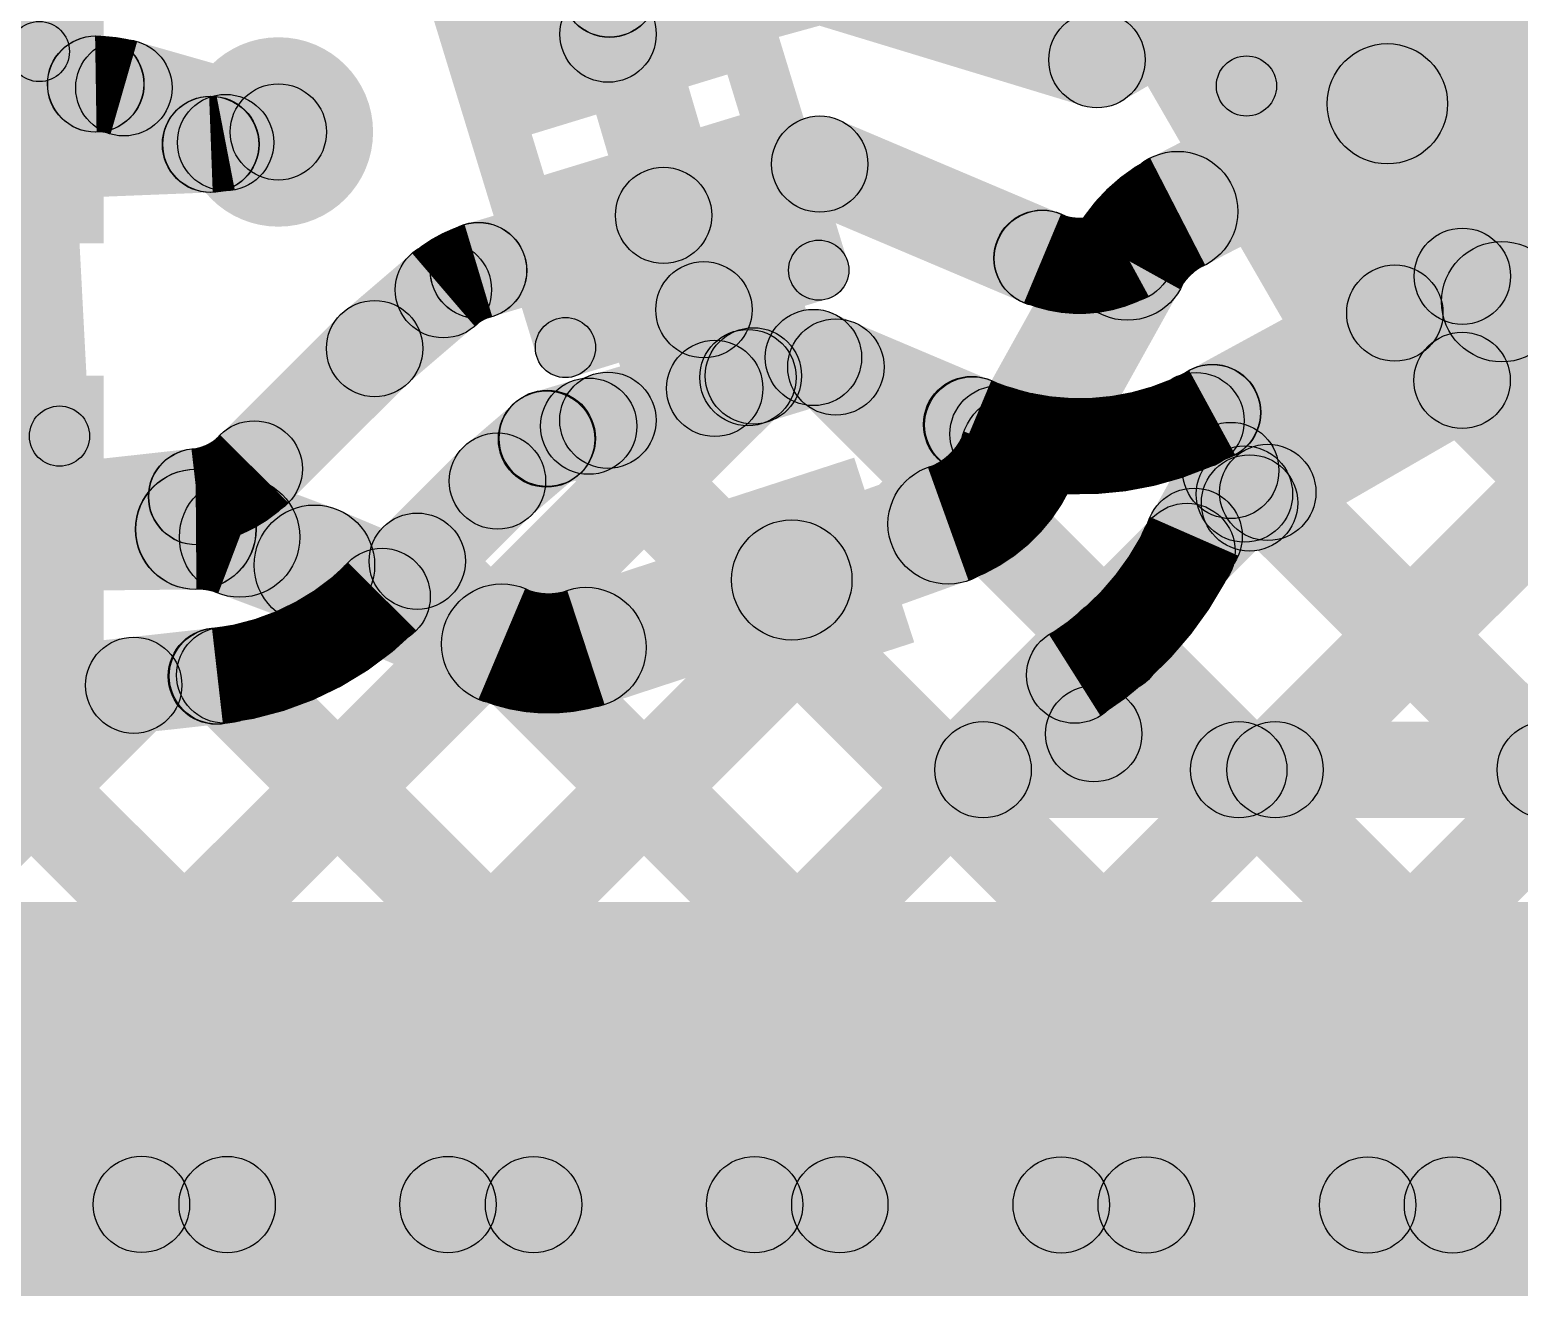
# Model space of a CAD drawing. Header units: millimetres. Extents: x 2.72 to 4.82, y 2.46 to 3.29.
# Drawn here: x 3.7674 to 3.8911, y 2.555 to 2.6595 of the extents above; entities that cross this region are included whole.
import ezdxf

# ---------------------------------------------------------------- set-up
doc = ezdxf.new("R2010")
doc.units = ezdxf.units.MM
doc.header["$MEASUREMENT"] = 0
for name, color, linetype in [('BottomLayer', 5, 'Continuous'), ('BottomPaste', 16, 'Continuous'), ('BottomSolder', 6, 'Continuous'), ('TopLayer', 1, 'Continuous'), ('TopOverlay', 2, 'Continuous'), ('TopPaste', 8, 'Continuous'), ('TopSolder', 216, 'Continuous'), ('ViaHoleLayer', 16, 'Continuous')]:
    doc.layers.add(name, color=color, linetype=linetype)

# ---------------------------------------------------------------- blocks, each defined once
blk = doc.blocks.new('CAP_0201_B_17')
at = {"layer": 'BottomLayer'}
for points in [[(-0.01772, 0.00591), (-0.00591, 0.00591), (-0.00591, -0.00591), (-0.01772, -0.00591)], [(0.00591, 0.00591), (0.01772, 0.00591), (0.01772, -0.00591), (0.00591, -0.00591)]]:
    blk.add_hatch(color=5, dxfattribs=at).paths.add_polyline_path(points)
at = {"layer": 'BottomPaste'}
for points in [[(-0.01772, 0.00591), (-0.00591, 0.00591), (-0.00591, -0.00591), (-0.01772, -0.00591)], [(0.00591, 0.00591), (0.01772, 0.00591), (0.01772, -0.00591), (0.00591, -0.00591)]]:
    blk.add_hatch(color=16, dxfattribs=at).paths.add_polyline_path(points)
at = {"layer": 'BottomSolder'}
for points in [[(-0.01988, 0.00807), (-0.00374, 0.00807), (-0.00374, -0.00807), (-0.01988, -0.00807)], [(0.00374, 0.00807), (0.01988, 0.00807), (0.01988, -0.00807), (0.00374, -0.00807)]]:
    blk.add_hatch(color=6, dxfattribs=at).paths.add_polyline_path(points)
blk = doc.blocks.new('R__0402_B_53')
at = {"layer": 'BottomLayer'}
for points in [[(-0.0095, 0.0125), (-0.0095, -0.0125), (-0.0275, -0.0125), (-0.0275, 0.0125)], [(0.0275, 0.0125), (0.0275, -0.0125), (0.0095, -0.0125), (0.0095, 0.0125)]]:
    blk.add_hatch(color=5, dxfattribs=at).paths.add_polyline_path(points)
at = {"layer": 'BottomPaste'}
for points in [[(-0.0095, 0.0125), (-0.0095, -0.0125), (-0.0275, -0.0125), (-0.0275, 0.0125)], [(0.0275, 0.0125), (0.0275, -0.0125), (0.0095, -0.0125), (0.0095, 0.0125)]]:
    blk.add_hatch(color=16, dxfattribs=at).paths.add_polyline_path(points)
at = {"layer": 'BottomSolder'}
for points in [[(-0.0055, 0.0165), (-0.0055, -0.0165), (-0.0315, -0.0165), (-0.0315, 0.0165)], [(0.0315, 0.0165), (0.0315, -0.0165), (0.0055, -0.0165), (0.0055, 0.0165)]]:
    blk.add_hatch(color=6, dxfattribs=at).paths.add_polyline_path(points)
blk = doc.blocks.new('R__0402_B_54')
at = {"layer": 'BottomLayer'}
for points in [[(-0.0095, 0.0125), (-0.0095, -0.0125), (-0.0275, -0.0125), (-0.0275, 0.0125)], [(0.0275, 0.0125), (0.0275, -0.0125), (0.0095, -0.0125), (0.0095, 0.0125)]]:
    blk.add_hatch(color=5, dxfattribs=at).paths.add_polyline_path(points)
at = {"layer": 'BottomPaste'}
for points in [[(-0.0095, 0.0125), (-0.0095, -0.0125), (-0.0275, -0.0125), (-0.0275, 0.0125)], [(0.0275, 0.0125), (0.0275, -0.0125), (0.0095, -0.0125), (0.0095, 0.0125)]]:
    blk.add_hatch(color=16, dxfattribs=at).paths.add_polyline_path(points)
at = {"layer": 'BottomSolder'}
for points in [[(-0.0055, 0.0165), (-0.0055, -0.0165), (-0.0315, -0.0165), (-0.0315, 0.0165)], [(0.0315, 0.0165), (0.0315, -0.0165), (0.0055, -0.0165), (0.0055, 0.0165)]]:
    blk.add_hatch(color=6, dxfattribs=at).paths.add_polyline_path(points)
blk = doc.blocks.new('LED_0201_105')
at = {"layer": 'TopLayer'}
for points in [[(-0.01181, 0.00689), (-0.00394, 0.00689), (-0.00394, -0.00689), (-0.01181, -0.00689)], [(0.00394, 0.00689), (0.01181, 0.00689), (0.01181, -0.00689), (0.00394, -0.00689)]]:
    blk.add_hatch(color=1, dxfattribs=at).paths.add_polyline_path(points)
at = {"layer": 'TopOverlay'}
h = blk.add_hatch(color=2, dxfattribs=at)
edge = h.paths.add_edge_path()
edge.add_arc((-0.016, 0.011), 0.0025, 0, 360)
h = blk.add_hatch(color=2, dxfattribs=at)
edge = h.paths.add_edge_path()
edge.add_arc((-0.016, 0.011), 0.0025, 0, 360)
for points in [[(0.016, 0.0135), (0.016, 0.0085), (-0.016, 0.0085), (-0.016, 0.0135)], [(0.016, -0.013), (0.029, -0.013), (0.029, 0.013), (0.016, 0.013)], [(-0.0185, 0.011), (-0.0135, 0.011), (-0.0135, -0.011), (-0.0185, -0.011)], [(0.013, -0.011), (0.017, -0.011), (0.017, 0.011), (0.013, 0.011)], [(0.016, -0.0085), (0.016, -0.0135), (-0.016, -0.0135), (-0.016, -0.0085)]]:
    blk.add_hatch(color=2, dxfattribs=at).paths.add_polyline_path(points)
h = blk.add_hatch(color=2, dxfattribs=at)
edge = h.paths.add_edge_path()
edge.add_arc((0.016, 0.011), 0.0025, 0, 360)
h = blk.add_hatch(color=2, dxfattribs=at)
edge = h.paths.add_edge_path()
edge.add_arc((-0.016, -0.011), 0.0025, 0, 360)
h = blk.add_hatch(color=2, dxfattribs=at)
edge = h.paths.add_edge_path()
edge.add_arc((-0.016, -0.011), 0.0025, 0, 360)
h = blk.add_hatch(color=2, dxfattribs=at)
edge = h.paths.add_edge_path()
edge.add_arc((0.016, -0.011), 0.0025, 0, 360)
at = {"layer": 'TopPaste'}
for points in [[(-0.01181, 0.00689), (-0.00394, 0.00689), (-0.00394, -0.00689), (-0.01181, -0.00689)], [(0.00394, 0.00689), (0.01181, 0.00689), (0.01181, -0.00689), (0.00394, -0.00689)]]:
    blk.add_hatch(color=8, dxfattribs=at).paths.add_polyline_path(points)
at = {"layer": 'TopSolder'}
for points in [[(-0.01398, 0.00906), (-0.00177, 0.00906), (-0.00177, -0.00906), (-0.01398, -0.00906)], [(0.00177, 0.00906), (0.01398, 0.00906), (0.01398, -0.00906), (0.00177, -0.00906)]]:
    blk.add_hatch(color=216, dxfattribs=at).paths.add_polyline_path(points)
at = {"layer": 'TopOverlay'}
for centre in [(-0.016, 0.011), (-0.016, 0.011), (0.016, 0.011), (-0.016, -0.011), (-0.016, -0.011), (0.016, -0.011)]:
    blk.add_circle(centre, 0.0025, dxfattribs=at)
blk = doc.blocks.new('LED_0201_106')
at = {"layer": 'TopLayer'}
for points in [[(-0.01181, 0.00689), (-0.00394, 0.00689), (-0.00394, -0.00689), (-0.01181, -0.00689)], [(0.00394, 0.00689), (0.01181, 0.00689), (0.01181, -0.00689), (0.00394, -0.00689)]]:
    blk.add_hatch(color=1, dxfattribs=at).paths.add_polyline_path(points)
at = {"layer": 'TopOverlay'}
h = blk.add_hatch(color=2, dxfattribs=at)
edge = h.paths.add_edge_path()
edge.add_arc((-0.016, 0.011), 0.0025, 0, 360)
h = blk.add_hatch(color=2, dxfattribs=at)
edge = h.paths.add_edge_path()
edge.add_arc((-0.016, 0.011), 0.0025, 0, 360)
for points in [[(0.016, 0.0135), (0.016, 0.0085), (-0.016, 0.0085), (-0.016, 0.0135)], [(0.016, -0.013), (0.029, -0.013), (0.029, 0.013), (0.016, 0.013)], [(-0.0185, 0.011), (-0.0135, 0.011), (-0.0135, -0.011), (-0.0185, -0.011)], [(0.013, -0.011), (0.017, -0.011), (0.017, 0.011), (0.013, 0.011)], [(0.016, -0.0085), (0.016, -0.0135), (-0.016, -0.0135), (-0.016, -0.0085)]]:
    blk.add_hatch(color=2, dxfattribs=at).paths.add_polyline_path(points)
h = blk.add_hatch(color=2, dxfattribs=at)
edge = h.paths.add_edge_path()
edge.add_arc((0.016, 0.011), 0.0025, 0, 360)
h = blk.add_hatch(color=2, dxfattribs=at)
edge = h.paths.add_edge_path()
edge.add_arc((-0.016, -0.011), 0.0025, 0, 360)
h = blk.add_hatch(color=2, dxfattribs=at)
edge = h.paths.add_edge_path()
edge.add_arc((-0.016, -0.011), 0.0025, 0, 360)
h = blk.add_hatch(color=2, dxfattribs=at)
edge = h.paths.add_edge_path()
edge.add_arc((0.016, -0.011), 0.0025, 0, 360)
at = {"layer": 'TopPaste'}
for points in [[(-0.01181, 0.00689), (-0.00394, 0.00689), (-0.00394, -0.00689), (-0.01181, -0.00689)], [(0.00394, 0.00689), (0.01181, 0.00689), (0.01181, -0.00689), (0.00394, -0.00689)]]:
    blk.add_hatch(color=8, dxfattribs=at).paths.add_polyline_path(points)
at = {"layer": 'TopSolder'}
for points in [[(-0.01398, 0.00906), (-0.00177, 0.00906), (-0.00177, -0.00906), (-0.01398, -0.00906)], [(0.00177, 0.00906), (0.01398, 0.00906), (0.01398, -0.00906), (0.00177, -0.00906)]]:
    blk.add_hatch(color=216, dxfattribs=at).paths.add_polyline_path(points)
at = {"layer": 'TopOverlay'}
for centre in [(-0.016, 0.011), (-0.016, 0.011), (0.016, 0.011), (-0.016, -0.011), (-0.016, -0.011), (0.016, -0.011)]:
    blk.add_circle(centre, 0.0025, dxfattribs=at)
blk = doc.blocks.new('LED_0201_107')
at = {"layer": 'TopLayer'}
for points in [[(-0.01181, 0.00689), (-0.00394, 0.00689), (-0.00394, -0.00689), (-0.01181, -0.00689)], [(0.00394, 0.00689), (0.01181, 0.00689), (0.01181, -0.00689), (0.00394, -0.00689)]]:
    blk.add_hatch(color=1, dxfattribs=at).paths.add_polyline_path(points)
at = {"layer": 'TopOverlay'}
h = blk.add_hatch(color=2, dxfattribs=at)
edge = h.paths.add_edge_path()
edge.add_arc((-0.016, 0.011), 0.0025, 0, 360)
h = blk.add_hatch(color=2, dxfattribs=at)
edge = h.paths.add_edge_path()
edge.add_arc((-0.016, 0.011), 0.0025, 0, 360)
for points in [[(0.016, 0.0135), (0.016, 0.0085), (-0.016, 0.0085), (-0.016, 0.0135)], [(0.016, -0.01301), (0.029, -0.01301), (0.029, 0.01299), (0.016, 0.01299)], [(-0.0185, 0.011), (-0.0135, 0.011), (-0.0135, -0.011), (-0.0185, -0.011)], [(0.01301, -0.011), (0.01701, -0.011), (0.01701, 0.011), (0.01301, 0.011)], [(0.016, -0.0085), (0.016, -0.0135), (-0.016, -0.0135), (-0.016, -0.0085)]]:
    blk.add_hatch(color=2, dxfattribs=at).paths.add_polyline_path(points)
h = blk.add_hatch(color=2, dxfattribs=at)
edge = h.paths.add_edge_path()
edge.add_arc((0.016, 0.011), 0.0025, 0, 360)
h = blk.add_hatch(color=2, dxfattribs=at)
edge = h.paths.add_edge_path()
edge.add_arc((-0.016, -0.011), 0.0025, 0, 360)
h = blk.add_hatch(color=2, dxfattribs=at)
edge = h.paths.add_edge_path()
edge.add_arc((-0.016, -0.011), 0.0025, 0, 360)
h = blk.add_hatch(color=2, dxfattribs=at)
edge = h.paths.add_edge_path()
edge.add_arc((0.016, -0.011), 0.0025, 0, 360)
at = {"layer": 'TopPaste'}
for points in [[(-0.01181, 0.00689), (-0.00394, 0.00689), (-0.00394, -0.00689), (-0.01181, -0.00689)], [(0.00394, 0.00689), (0.01181, 0.00689), (0.01181, -0.00689), (0.00394, -0.00689)]]:
    blk.add_hatch(color=8, dxfattribs=at).paths.add_polyline_path(points)
at = {"layer": 'TopSolder'}
for points in [[(-0.01398, 0.00906), (-0.00177, 0.00906), (-0.00177, -0.00906), (-0.01398, -0.00906)], [(0.00177, 0.00906), (0.01398, 0.00906), (0.01398, -0.00906), (0.00177, -0.00906)]]:
    blk.add_hatch(color=216, dxfattribs=at).paths.add_polyline_path(points)
at = {"layer": 'TopOverlay'}
for centre in [(-0.016, 0.011), (-0.016, 0.011), (0.016, 0.011), (-0.016, -0.011), (-0.016, -0.011), (0.016, -0.011)]:
    blk.add_circle(centre, 0.0025, dxfattribs=at)

msp = doc.modelspace()

# ---------------------------------------------------------------- hatches: boundary and pattern name
at = {"layer": 'BottomLayer'}
h = msp.add_hatch(color=5, dxfattribs=at)
edge = h.paths.add_edge_path()
edge.add_arc((3.81551, 2.66288), 0.004, 0, 360)
h = msp.add_hatch(color=5, dxfattribs=at)
edge = h.paths.add_edge_path()
edge.add_arc((3.81551, 2.66288), 0.004, 0, 360)
h = msp.add_hatch(color=5, dxfattribs=at)
edge = h.paths.add_edge_path()
edge.add_arc((3.81551, 2.66286), 0.004, 0, 360)
h = msp.add_hatch(color=5, dxfattribs=at)
edge = h.paths.add_edge_path()
edge.add_arc((3.81551, 2.66286), 0.004, 0, 360)
for points in [[(3.88268, 2.64905), (3.87756, 2.65763), (3.8937, 2.66726), (3.89883, 2.65867)], [(3.81167, 2.66173), (3.81935, 2.66399), (3.82719, 2.63736), (3.81951, 2.6351)], [(3.75706, 2.65075), (3.75694, 2.65875), (3.77276, 2.65898), (3.77288, 2.65098)], [(3.77284, 2.65098), (3.7728, 2.65898), (3.77281, 2.65898), (3.77286, 2.65098)], [(3.77407, 2.65082), (3.77627, 2.65851), (3.7891, 2.65485), (3.7869, 2.64715)], [(3.86498, 2.63994), (3.86041, 2.64883), (3.87784, 2.65779), (3.88241, 2.64889)], [(3.87579, 2.65084), (3.88445, 2.65584), (3.89395, 2.63939), (3.88529, 2.63439)], [(3.87362, 2.59517), (3.86796, 2.60083), (3.92143, 2.6543), (3.92709, 2.64864)], [(3.87067, 2.61671), (3.86667, 2.62364), (3.91257, 2.65014), (3.91657, 2.64321)], [(3.85401, 2.62193), (3.84527, 2.62679), (3.85416, 2.64278), (3.8629, 2.63792)], [(3.8835, 2.62754), (3.88916, 2.63319), (3.92152, 2.60083), (3.91587, 2.59517)], [(3.86757, 2.61546), (3.86058, 2.61934), (3.86362, 2.62482), (3.87061, 2.62093)], [(3.86365, 2.62087), (3.87058, 2.62487), (3.87214, 2.62217), (3.86521, 2.61817)], [(3.75705, 2.61275), (3.75695, 2.62275), (3.78109, 2.62298), (3.78118, 2.61298)], [(3.78116, 2.61298), (3.78112, 2.62298), (3.78114, 2.62298), (3.78118, 2.61298)], [(3.83234, 2.60906), (3.82896, 2.61847), (3.84195, 2.62314), (3.84533, 2.61373)], [(3.86631, 2.61332), (3.86065, 2.61898), (3.86542, 2.62374), (3.87108, 2.61808)], [(3.86736, 2.61822), (3.87302, 2.62388), (3.89607, 2.60083), (3.89041, 2.59517)], [(3.78303, 2.61265), (3.78654, 2.62201), (3.79276, 2.61968), (3.78924, 2.61032)], [(3.78906, 2.61039), (3.79294, 2.61961), (3.8085, 2.61306), (3.80462, 2.60384)], [(3.81511, 2.60341), (3.81199, 2.61291), (3.82909, 2.61852), (3.83221, 2.60902)], [(3.85462, 2.60551), (3.86028, 2.61116), (3.87061, 2.60083), (3.86495, 2.59517)], [(3.85034, 2.60463), (3.85795, 2.6071), (3.85954, 2.60222), (3.85193, 2.59975)], [(3.84778, 2.5942), (3.8453, 2.6018), (3.8545, 2.60479), (3.85697, 2.59718)], [(3.84654, 2.594), (3.84654, 2.602), (4.449, 2.602), (4.449, 2.594)], [(3.049, 2.465), (4.817, 2.465), (4.817, 2.587), (3.049, 2.587)]]:
    msp.add_hatch(color=5, dxfattribs=at).paths.add_polyline_path(points)
h = msp.add_hatch(color=5, dxfattribs=at)
edge = h.paths.add_edge_path()
edge.add_arc((3.77282, 2.65498), 0.004, 0, 360)
h = msp.add_hatch(color=5, dxfattribs=at)
edge = h.paths.add_edge_path()
edge.add_arc((3.77282, 2.65498), 0.004, 0, 360)
h = msp.add_hatch(color=5, dxfattribs=at)
edge = h.paths.add_edge_path()
edge.add_arc((3.77284, 2.65498), 0.004, 0, 360)
h = msp.add_hatch(color=5, dxfattribs=at)
edge = h.paths.add_edge_path()
edge.add_arc((3.77284, 2.65498), 0.004, 0, 360)
h = msp.add_hatch(color=5, dxfattribs=at)
edge = h.paths.add_edge_path()
edge.add_arc((3.788, 2.651), 0.00787, 0, 360)
h = msp.add_hatch(color=5, dxfattribs=at)
edge = h.paths.add_edge_path()
edge.add_arc((3.77517, 2.65467), 0.004, 0, 360)
h = msp.add_hatch(color=5, dxfattribs=at)
edge = h.paths.add_edge_path()
edge.add_arc((3.77517, 2.65467), 0.004, 0, 360)
h = msp.add_hatch(color=5, dxfattribs=at)
edge = h.paths.add_edge_path()
edge.add_arc((3.88012, 2.65334), 0.005, 0, 360)
h = msp.add_hatch(color=5, dxfattribs=at)
edge = h.paths.add_edge_path()
edge.add_arc((3.88012, 2.65334), 0.005, 0, 360)
h = msp.add_hatch(color=5, dxfattribs=at)
edge = h.paths.add_edge_path()
edge.add_arc((3.88012, 2.65334), 0.005, 0, 360)
h = msp.add_hatch(color=5, dxfattribs=at)
edge = h.paths.add_edge_path()
edge.add_arc((3.788, 2.651), 0.004, 0, 360)
h = msp.add_hatch(color=5, dxfattribs=at)
edge = h.paths.add_edge_path()
edge.add_arc((3.8627, 2.64439), 0.005, 0, 360)
h = msp.add_hatch(color=5, dxfattribs=at)
edge = h.paths.add_edge_path()
edge.add_arc((3.8627, 2.64439), 0.005, 0, 360)
h = msp.add_hatch(color=5, dxfattribs=at)
edge = h.paths.add_edge_path()
edge.add_arc((3.85853, 2.64035), 0.005, 0, 360)
h = msp.add_hatch(color=5, dxfattribs=at)
edge = h.paths.add_edge_path()
edge.add_arc((3.85853, 2.64035), 0.005, 0, 360)
h = msp.add_hatch(color=5, dxfattribs=at)
edge = h.paths.add_edge_path()
edge.add_arc((3.88962, 2.63689), 0.005, 0, 360)
h = msp.add_hatch(color=5, dxfattribs=at)
edge = h.paths.add_edge_path()
edge.add_arc((3.82335, 2.63623), 0.004, 0, 360)
h = msp.add_hatch(color=5, dxfattribs=at)
edge = h.paths.add_edge_path()
edge.add_arc((3.88633, 2.63036), 0.004, 0, 360)
h = msp.add_hatch(color=5, dxfattribs=at)
edge = h.paths.add_edge_path()
edge.add_arc((3.84964, 2.62436), 0.005, 0, 360)
h = msp.add_hatch(color=5, dxfattribs=at)
edge = h.paths.add_edge_path()
edge.add_arc((3.84964, 2.62436), 0.005, 0, 360)
h = msp.add_hatch(color=5, dxfattribs=at)
edge = h.paths.add_edge_path()
edge.add_arc((3.84964, 2.62436), 0.005, 0, 360)
h = msp.add_hatch(color=5, dxfattribs=at)
edge = h.paths.add_edge_path()
edge.add_arc((3.84964, 2.62436), 0.005, 0, 360)
h = msp.add_hatch(color=5, dxfattribs=at)
edge = h.paths.add_edge_path()
edge.add_arc((3.86711, 2.62287), 0.004, 0, 360)
h = msp.add_hatch(color=5, dxfattribs=at)
edge = h.paths.add_edge_path()
edge.add_arc((3.86711, 2.62287), 0.004, 0, 360)
h = msp.add_hatch(color=5, dxfattribs=at)
edge = h.paths.add_edge_path()
edge.add_arc((3.86825, 2.62091), 0.004, 0, 360)
h = msp.add_hatch(color=5, dxfattribs=at)
edge = h.paths.add_edge_path()
edge.add_arc((3.86867, 2.62017), 0.004, 0, 360)
h = msp.add_hatch(color=5, dxfattribs=at)
edge = h.paths.add_edge_path()
edge.add_arc((3.86867, 2.62017), 0.004, 0, 360)
h = msp.add_hatch(color=5, dxfattribs=at)
edge = h.paths.add_edge_path()
edge.add_arc((3.87019, 2.62105), 0.004, 0, 360)
h = msp.add_hatch(color=5, dxfattribs=at)
edge = h.paths.add_edge_path()
edge.add_arc((3.78114, 2.61798), 0.005, 0, 360)
h = msp.add_hatch(color=5, dxfattribs=at)
edge = h.paths.add_edge_path()
edge.add_arc((3.78114, 2.61798), 0.005, 0, 360)
h = msp.add_hatch(color=5, dxfattribs=at)
edge = h.paths.add_edge_path()
edge.add_arc((3.78116, 2.61798), 0.005, 0, 360)
h = msp.add_hatch(color=5, dxfattribs=at)
edge = h.paths.add_edge_path()
edge.add_arc((3.78116, 2.61798), 0.005, 0, 360)
h = msp.add_hatch(color=5, dxfattribs=at)
edge = h.paths.add_edge_path()
edge.add_arc((3.84364, 2.61843), 0.005, 0, 360)
h = msp.add_hatch(color=5, dxfattribs=at)
edge = h.paths.add_edge_path()
edge.add_arc((3.84364, 2.61843), 0.005, 0, 360)
h = msp.add_hatch(color=5, dxfattribs=at)
edge = h.paths.add_edge_path()
edge.add_arc((3.78478, 2.61733), 0.005, 0, 360)
h = msp.add_hatch(color=5, dxfattribs=at)
edge = h.paths.add_edge_path()
edge.add_arc((3.78478, 2.61733), 0.005, 0, 360)
h = msp.add_hatch(color=5, dxfattribs=at)
edge = h.paths.add_edge_path()
edge.add_arc((3.86407, 2.6174), 0.004, 0, 360)
h = msp.add_hatch(color=5, dxfattribs=at)
edge = h.paths.add_edge_path()
edge.add_arc((3.86407, 2.6174), 0.004, 0, 360)
h = msp.add_hatch(color=5, dxfattribs=at)
edge = h.paths.add_edge_path()
edge.add_arc((3.791, 2.615), 0.005, 0, 360)
h = msp.add_hatch(color=5, dxfattribs=at)
edge = h.paths.add_edge_path()
edge.add_arc((3.791, 2.615), 0.005, 0, 360)
h = msp.add_hatch(color=5, dxfattribs=at)
edge = h.paths.add_edge_path()
edge.add_arc((3.86348, 2.61615), 0.004, 0, 360)
h = msp.add_hatch(color=5, dxfattribs=at)
edge = h.paths.add_edge_path()
edge.add_arc((3.83065, 2.61377), 0.005, 0, 360)
h = msp.add_hatch(color=5, dxfattribs=at)
edge = h.paths.add_edge_path()
edge.add_arc((3.83065, 2.61377), 0.005, 0, 360)
h = msp.add_hatch(color=5, dxfattribs=at)
edge = h.paths.add_edge_path()
edge.add_arc((3.80656, 2.60845), 0.005, 0, 360)
h = msp.add_hatch(color=5, dxfattribs=at)
edge = h.paths.add_edge_path()
edge.add_arc((3.80656, 2.60845), 0.005, 0, 360)
h = msp.add_hatch(color=5, dxfattribs=at)
edge = h.paths.add_edge_path()
edge.add_arc((3.81355, 2.60816), 0.005, 0, 360)
h = msp.add_hatch(color=5, dxfattribs=at)
edge = h.paths.add_edge_path()
edge.add_arc((3.81355, 2.60816), 0.005, 0, 360)
h = msp.add_hatch(color=5, dxfattribs=at)
edge = h.paths.add_edge_path()
edge.add_arc((3.81355, 2.60816), 0.005, 0, 360)
h = msp.add_hatch(color=5, dxfattribs=at)
edge = h.paths.add_edge_path()
edge.add_arc((3.81355, 2.60816), 0.005, 0, 360)
h = msp.add_hatch(color=5, dxfattribs=at)
edge = h.paths.add_edge_path()
edge.add_arc((3.85745, 2.60834), 0.004, 0, 360)
h = msp.add_hatch(color=5, dxfattribs=at)
edge = h.paths.add_edge_path()
edge.add_arc((3.85415, 2.60586), 0.004, 0, 360)
h = msp.add_hatch(color=5, dxfattribs=at)
edge = h.paths.add_edge_path()
edge.add_arc((3.85415, 2.60586), 0.004, 0, 360)
h = msp.add_hatch(color=5, dxfattribs=at)
edge = h.paths.add_edge_path()
edge.add_arc((3.85573, 2.60099), 0.004, 0, 360)
h = msp.add_hatch(color=5, dxfattribs=at)
edge = h.paths.add_edge_path()
edge.add_arc((3.85573, 2.60099), 0.004, 0, 360)
h = msp.add_hatch(color=5, dxfattribs=at)
edge = h.paths.add_edge_path()
edge.add_arc((3.84654, 2.598), 0.004, 0, 360)
h = msp.add_hatch(color=5, dxfattribs=at)
edge = h.paths.add_edge_path()
edge.add_arc((3.84654, 2.598), 0.004, 0, 360)
h = msp.add_hatch(color=5, dxfattribs=at)
edge = h.paths.add_edge_path()
edge.add_arc((3.86778, 2.598), 0.004, 0, 360)
h = msp.add_hatch(color=5, dxfattribs=at)
edge = h.paths.add_edge_path()
edge.add_arc((3.87079, 2.598), 0.004, 0, 360)
h = msp.add_hatch(color=5, dxfattribs=at)
edge = h.paths.add_edge_path()
edge.add_arc((3.89324, 2.598), 0.004, 0, 360)
at = {"layer": 'TopLayer'}
for points in [[(3.83747, 2.55902), (3.83181, 2.56468), (4.23526, 2.96812), (4.24091, 2.96247)], [(3.86292, 2.55901), (3.85726, 2.56467), (4.24404, 2.95145), (4.2497, 2.9458)], [(3.88836, 2.559), (3.8827, 2.56466), (4.25345, 2.9354), (4.25911, 2.92975)], [(3.85801, 2.65354), (3.85399, 2.66046), (3.87187, 2.67082), (3.87588, 2.6639)], [(3.81646, 2.65528), (3.81432, 2.66299), (3.83193, 2.66786), (3.83407, 2.66014)], [(3.83184, 2.66017), (3.83416, 2.66783), (3.85716, 2.66083), (3.85484, 2.65317)], [(3.86031, 2.63734), (3.85648, 2.64436), (3.8938, 2.66472), (3.89763, 2.6577)], [(3.75775, 2.64499), (3.75743, 2.65299), (3.78221, 2.65397), (3.78253, 2.64598)], [(3.78252, 2.64598), (3.78222, 2.65397), (3.78225, 2.65397), (3.78255, 2.64598)], [(3.7844, 2.6462), (3.78283, 2.65405), (3.78722, 2.65492), (3.78878, 2.64708)], [(3.82124, 2.64027), (3.81875, 2.64787), (3.83172, 2.65213), (3.83422, 2.64453)], [(3.83141, 2.64465), (3.83453, 2.65201), (3.853, 2.64419), (3.84988, 2.63682)], [(3.86751, 2.62418), (3.86368, 2.63121), (3.90096, 2.65154), (3.9048, 2.64452)], [(3.80577, 2.63565), (3.80348, 2.64332), (3.81885, 2.6479), (3.82114, 2.64024)], [(3.84987, 2.63683), (3.85301, 2.64419), (3.85304, 2.64417), (3.8499, 2.63681)], [(3.80579, 2.63566), (3.80345, 2.64331), (3.80346, 2.64331), (3.8058, 2.63566)], [(3.81203, 2.55904), (3.80637, 2.56469), (3.88352, 2.64184), (3.88917, 2.63618)], [(3.7986, 2.62996), (3.7934, 2.63604), (3.79911, 2.64093), (3.80431, 2.63486)], [(3.87791, 2.63313), (3.88357, 2.63878), (3.95772, 2.56463), (3.95207, 2.55897)], [(3.78883, 2.62017), (3.78317, 2.62583), (3.79317, 2.63583), (3.79883, 2.63017)], [(3.82863, 2.62691), (3.82629, 2.63456), (3.83128, 2.63609), (3.83362, 2.62843)], [(3.83089, 2.62858), (3.83401, 2.63594), (3.84715, 2.63038), (3.84403, 2.62301)], [(3.83148, 2.62864), (3.83714, 2.6343), (3.90679, 2.56465), (3.90113, 2.55899)], [(3.76114, 2.55906), (3.75548, 2.56471), (3.82418, 2.63341), (3.82984, 2.62776)], [(3.81651, 2.6232), (3.81422, 2.63087), (3.82311, 2.63352), (3.82539, 2.62585)], [(3.81145, 2.62165), (3.80911, 2.62931), (3.8142, 2.63086), (3.81653, 2.62321)], [(3.81149, 2.6217), (3.8092, 2.62937), (3.81422, 2.63087), (3.81651, 2.6232)], [(3.81095, 2.62372), (3.8166, 2.62938), (3.88132, 2.56466), (3.87566, 2.55901)], [(3.8614, 2.62418), (3.86706, 2.62983), (3.93226, 2.56464), (3.9266, 2.55898)], [(3.78658, 2.55905), (3.78093, 2.5647), (3.84495, 2.62873), (3.8506, 2.62307)], [(3.8088, 2.61895), (3.8036, 2.62502), (3.80767, 2.62852), (3.81288, 2.62244)], [(3.76051, 2.61438), (3.75963, 2.62233), (3.78077, 2.62467), (3.78165, 2.61672)], [(3.78164, 2.61672), (3.78077, 2.62467), (3.7808, 2.62467), (3.78167, 2.61672)], [(3.79945, 2.60958), (3.79379, 2.61523), (3.80337, 2.62481), (3.80903, 2.61916)], [(3.79671, 2.6125), (3.80237, 2.61816), (3.85585, 2.56467), (3.8502, 2.55902)], [(3.76216, 2.59947), (3.76128, 2.60742), (3.78242, 2.60976), (3.7833, 2.60181)], [(3.78072, 2.60304), (3.78637, 2.6087), (3.83039, 2.56468), (3.82473, 2.55903)], [(3.73569, 2.55907), (3.73004, 2.56473), (3.77316, 2.60785), (3.77882, 2.60219)], [(3.75779, 2.60052), (3.76344, 2.60617), (3.80492, 2.5647), (3.79926, 2.55904)], [(3.73356, 2.59929), (3.73922, 2.60494), (3.77945, 2.56471), (3.7738, 2.55905)], [(3.02643, 2.5582), (3.02643, 2.5662), (4.66569, 2.56549), (4.66569, 2.55749)]]:
    msp.add_hatch(color=1, dxfattribs=at).paths.add_polyline_path(points)
h = msp.add_hatch(color=1, dxfattribs=at)
edge = h.paths.add_edge_path()
edge.add_arc((3.81539, 2.65913), 0.004, 0, 360)
h = msp.add_hatch(color=1, dxfattribs=at)
edge = h.paths.add_edge_path()
edge.add_arc((3.856, 2.657), 0.004, 0, 360)
h = msp.add_hatch(color=1, dxfattribs=at)
edge = h.paths.add_edge_path()
edge.add_arc((3.856, 2.657), 0.004, 0, 360)
h = msp.add_hatch(color=1, dxfattribs=at)
edge = h.paths.add_edge_path()
edge.add_arc((3.788, 2.651), 0.00787, 0, 360)
h = msp.add_hatch(color=1, dxfattribs=at)
edge = h.paths.add_edge_path()
edge.add_arc((3.788, 2.651), 0.004, 0, 360)
h = msp.add_hatch(color=1, dxfattribs=at)
edge = h.paths.add_edge_path()
edge.add_arc((3.78237, 2.64997), 0.004, 0, 360)
h = msp.add_hatch(color=1, dxfattribs=at)
edge = h.paths.add_edge_path()
edge.add_arc((3.78237, 2.64997), 0.004, 0, 360)
h = msp.add_hatch(color=1, dxfattribs=at)
edge = h.paths.add_edge_path()
edge.add_arc((3.7824, 2.64998), 0.004, 0, 360)
h = msp.add_hatch(color=1, dxfattribs=at)
edge = h.paths.add_edge_path()
edge.add_arc((3.7824, 2.64998), 0.004, 0, 360)
h = msp.add_hatch(color=1, dxfattribs=at)
edge = h.paths.add_edge_path()
edge.add_arc((3.78362, 2.65012), 0.004, 0, 360)
h = msp.add_hatch(color=1, dxfattribs=at)
edge = h.paths.add_edge_path()
edge.add_arc((3.78362, 2.65012), 0.004, 0, 360)
h = msp.add_hatch(color=1, dxfattribs=at)
edge = h.paths.add_edge_path()
edge.add_arc((3.83297, 2.64833), 0.004, 0, 360)
h = msp.add_hatch(color=1, dxfattribs=at)
edge = h.paths.add_edge_path()
edge.add_arc((3.83297, 2.64833), 0.004, 0, 360)
h = msp.add_hatch(color=1, dxfattribs=at)
edge = h.paths.add_edge_path()
edge.add_arc((3.82, 2.64407), 0.004, 0, 360)
h = msp.add_hatch(color=1, dxfattribs=at)
edge = h.paths.add_edge_path()
edge.add_arc((3.82, 2.64407), 0.004, 0, 360)
h = msp.add_hatch(color=1, dxfattribs=at)
edge = h.paths.add_edge_path()
edge.add_arc((3.85144, 2.64051), 0.004, 0, 360)
h = msp.add_hatch(color=1, dxfattribs=at)
edge = h.paths.add_edge_path()
edge.add_arc((3.85144, 2.64051), 0.004, 0, 360)
h = msp.add_hatch(color=1, dxfattribs=at)
edge = h.paths.add_edge_path()
edge.add_arc((3.85147, 2.64049), 0.004, 0, 360)
h = msp.add_hatch(color=1, dxfattribs=at)
edge = h.paths.add_edge_path()
edge.add_arc((3.85147, 2.64049), 0.004, 0, 360)
h = msp.add_hatch(color=1, dxfattribs=at)
edge = h.paths.add_edge_path()
edge.add_arc((3.85839, 2.64085), 0.004, 0, 360)
h = msp.add_hatch(color=1, dxfattribs=at)
edge = h.paths.add_edge_path()
edge.add_arc((3.85839, 2.64085), 0.004, 0, 360)
h = msp.add_hatch(color=1, dxfattribs=at)
edge = h.paths.add_edge_path()
edge.add_arc((3.80462, 2.63948), 0.004, 0, 360)
h = msp.add_hatch(color=1, dxfattribs=at)
edge = h.paths.add_edge_path()
edge.add_arc((3.80462, 2.63948), 0.004, 0, 360)
h = msp.add_hatch(color=1, dxfattribs=at)
edge = h.paths.add_edge_path()
edge.add_arc((3.80463, 2.63949), 0.004, 0, 360)
h = msp.add_hatch(color=1, dxfattribs=at)
edge = h.paths.add_edge_path()
edge.add_arc((3.80463, 2.63949), 0.004, 0, 360)
h = msp.add_hatch(color=1, dxfattribs=at)
edge = h.paths.add_edge_path()
edge.add_arc((3.88635, 2.63901), 0.004, 0, 360)
h = msp.add_hatch(color=1, dxfattribs=at)
edge = h.paths.add_edge_path()
edge.add_arc((3.80171, 2.63789), 0.004, 0, 360)
h = msp.add_hatch(color=1, dxfattribs=at)
edge = h.paths.add_edge_path()
edge.add_arc((3.80171, 2.63789), 0.004, 0, 360)
h = msp.add_hatch(color=1, dxfattribs=at)
edge = h.paths.add_edge_path()
edge.add_arc((3.88074, 2.63595), 0.004, 0, 360)
h = msp.add_hatch(color=1, dxfattribs=at)
edge = h.paths.add_edge_path()
edge.add_arc((3.796, 2.633), 0.004, 0, 360)
h = msp.add_hatch(color=1, dxfattribs=at)
edge = h.paths.add_edge_path()
edge.add_arc((3.796, 2.633), 0.004, 0, 360)
h = msp.add_hatch(color=1, dxfattribs=at)
edge = h.paths.add_edge_path()
edge.add_arc((3.83245, 2.63226), 0.004, 0, 360)
h = msp.add_hatch(color=1, dxfattribs=at)
edge = h.paths.add_edge_path()
edge.add_arc((3.83245, 2.63226), 0.004, 0, 360)
h = msp.add_hatch(color=1, dxfattribs=at)
edge = h.paths.add_edge_path()
edge.add_arc((3.83431, 2.63147), 0.004, 0, 360)
h = msp.add_hatch(color=1, dxfattribs=at)
edge = h.paths.add_edge_path()
edge.add_arc((3.82701, 2.63059), 0.004, 0, 360)
h = msp.add_hatch(color=1, dxfattribs=at)
edge = h.paths.add_edge_path()
edge.add_arc((3.82746, 2.63073), 0.004, 0, 360)
h = msp.add_hatch(color=1, dxfattribs=at)
edge = h.paths.add_edge_path()
edge.add_arc((3.82425, 2.62969), 0.004, 0, 360)
h = msp.add_hatch(color=1, dxfattribs=at)
edge = h.paths.add_edge_path()
edge.add_arc((3.86557, 2.62768), 0.004, 0, 360)
h = msp.add_hatch(color=1, dxfattribs=at)
edge = h.paths.add_edge_path()
edge.add_arc((3.8656, 2.62769), 0.004, 0, 360)
h = msp.add_hatch(color=1, dxfattribs=at)
edge = h.paths.add_edge_path()
edge.add_arc((3.81378, 2.62655), 0.004, 0, 360)
h = msp.add_hatch(color=1, dxfattribs=at)
edge = h.paths.add_edge_path()
edge.add_arc((3.81537, 2.62704), 0.004, 0, 360)
h = msp.add_hatch(color=1, dxfattribs=at)
edge = h.paths.add_edge_path()
edge.add_arc((3.81537, 2.62704), 0.004, 0, 360)
h = msp.add_hatch(color=1, dxfattribs=at)
edge = h.paths.add_edge_path()
edge.add_arc((3.81537, 2.62704), 0.004, 0, 360)
h = msp.add_hatch(color=1, dxfattribs=at)
edge = h.paths.add_edge_path()
edge.add_arc((3.84559, 2.62669), 0.004, 0, 360)
h = msp.add_hatch(color=1, dxfattribs=at)
edge = h.paths.add_edge_path()
edge.add_arc((3.84568, 2.62666), 0.004, 0, 360)
h = msp.add_hatch(color=1, dxfattribs=at)
edge = h.paths.add_edge_path()
edge.add_arc((3.86423, 2.62701), 0.004, 0, 360)
h = msp.add_hatch(color=1, dxfattribs=at)
edge = h.paths.add_edge_path()
edge.add_arc((3.81028, 2.62548), 0.004, 0, 360)
h = msp.add_hatch(color=1, dxfattribs=at)
edge = h.paths.add_edge_path()
edge.add_arc((3.81028, 2.62548), 0.004, 0, 360)
h = msp.add_hatch(color=1, dxfattribs=at)
edge = h.paths.add_edge_path()
edge.add_arc((3.81034, 2.62554), 0.004, 0, 360)
h = msp.add_hatch(color=1, dxfattribs=at)
edge = h.paths.add_edge_path()
edge.add_arc((3.84778, 2.6259), 0.004, 0, 360)
h = msp.add_hatch(color=1, dxfattribs=at)
edge = h.paths.add_edge_path()
edge.add_arc((3.786, 2.623), 0.004, 0, 360)
h = msp.add_hatch(color=1, dxfattribs=at)
edge = h.paths.add_edge_path()
edge.add_arc((3.786, 2.623), 0.004, 0, 360)
h = msp.add_hatch(color=1, dxfattribs=at)
edge = h.paths.add_edge_path()
edge.add_arc((3.8062, 2.62199), 0.004, 0, 360)
h = msp.add_hatch(color=1, dxfattribs=at)
edge = h.paths.add_edge_path()
edge.add_arc((3.8062, 2.62199), 0.004, 0, 360)
h = msp.add_hatch(color=1, dxfattribs=at)
edge = h.paths.add_edge_path()
edge.add_arc((3.78121, 2.62069), 0.004, 0, 360)
h = msp.add_hatch(color=1, dxfattribs=at)
edge = h.paths.add_edge_path()
edge.add_arc((3.78121, 2.62069), 0.004, 0, 360)
h = msp.add_hatch(color=1, dxfattribs=at)
edge = h.paths.add_edge_path()
edge.add_arc((3.78124, 2.62069), 0.004, 0, 360)
h = msp.add_hatch(color=1, dxfattribs=at)
edge = h.paths.add_edge_path()
edge.add_arc((3.78124, 2.62069), 0.004, 0, 360)
h = msp.add_hatch(color=1, dxfattribs=at)
edge = h.paths.add_edge_path()
edge.add_arc((3.79954, 2.61533), 0.004, 0, 360)
h = msp.add_hatch(color=1, dxfattribs=at)
edge = h.paths.add_edge_path()
edge.add_arc((3.79662, 2.6124), 0.004, 0, 360)
h = msp.add_hatch(color=1, dxfattribs=at)
edge = h.paths.add_edge_path()
edge.add_arc((3.79662, 2.6124), 0.004, 0, 360)
h = msp.add_hatch(color=1, dxfattribs=at)
edge = h.paths.add_edge_path()
edge.add_arc((3.78286, 2.60578), 0.004, 0, 360)
h = msp.add_hatch(color=1, dxfattribs=at)
edge = h.paths.add_edge_path()
edge.add_arc((3.78294, 2.60579), 0.004, 0, 360)
h = msp.add_hatch(color=1, dxfattribs=at)
edge = h.paths.add_edge_path()
edge.add_arc((3.78355, 2.60587), 0.004, 0, 360)
h = msp.add_hatch(color=1, dxfattribs=at)
edge = h.paths.add_edge_path()
edge.add_arc((3.77599, 2.60502), 0.004, 0, 360)
h = msp.add_hatch(color=1, dxfattribs=at)
edge = h.paths.add_edge_path()
edge.add_arc((3.77663, 2.56188), 0.004, 0, 360)
h = msp.add_hatch(color=1, dxfattribs=at)
edge = h.paths.add_edge_path()
edge.add_arc((3.78375, 2.56187), 0.004, 0, 360)
h = msp.add_hatch(color=1, dxfattribs=at)
edge = h.paths.add_edge_path()
edge.add_arc((3.80209, 2.56187), 0.004, 0, 360)
h = msp.add_hatch(color=1, dxfattribs=at)
edge = h.paths.add_edge_path()
edge.add_arc((3.8092, 2.56186), 0.004, 0, 360)
h = msp.add_hatch(color=1, dxfattribs=at)
edge = h.paths.add_edge_path()
edge.add_arc((3.82756, 2.56186), 0.004, 0, 360)
h = msp.add_hatch(color=1, dxfattribs=at)
edge = h.paths.add_edge_path()
edge.add_arc((3.83464, 2.56185), 0.004, 0, 360)
h = msp.add_hatch(color=1, dxfattribs=at)
edge = h.paths.add_edge_path()
edge.add_arc((3.85303, 2.56184), 0.004, 0, 360)
h = msp.add_hatch(color=1, dxfattribs=at)
edge = h.paths.add_edge_path()
edge.add_arc((3.86009, 2.56184), 0.004, 0, 360)
h = msp.add_hatch(color=1, dxfattribs=at)
edge = h.paths.add_edge_path()
edge.add_arc((3.87849, 2.56183), 0.004, 0, 360)
h = msp.add_hatch(color=1, dxfattribs=at)
edge = h.paths.add_edge_path()
edge.add_arc((3.88553, 2.56183), 0.004, 0, 360)
at = {"layer": 'ViaHoleLayer'}
h = msp.add_hatch(color=16, dxfattribs=at)
edge = h.paths.add_edge_path()
edge.add_arc((3.788, 2.651), 0.00591, 0, 360)

# ---------------------------------------------------------------- linework, layer by layer
at = {"layer": 'BottomLayer'}
for points, const_width in [([(3.80864, 2.66856, -0.304237), (3.81551, 2.66288)], 0.008), ([(3.77284, 2.65498, -0.073999), (3.77517, 2.65467)], 0.008), ([(3.85853, 2.64035, -0.148225), (3.8627, 2.64439)], 0.01), ([(3.84964, 2.62436, -0.221041), (3.84364, 2.61843)], 0.01), ([(3.78116, 2.61798, -0.092791), (3.78478, 2.61733)], 0.01), ([(3.86407, 2.6174, -0.149598), (3.85415, 2.60586)], 0.008), ([(3.81355, 2.60816, -0.180729), (3.80656, 2.60845)], 0.01)]:
    msp.add_lwpolyline(points, format="xyb", dxfattribs=dict(at, const_width=const_width))
for centre, radius in [((3.81551, 2.66288), 0.004), ((3.81551, 2.66288), 0.004), ((3.81551, 2.66286), 0.004), ((3.81551, 2.66286), 0.004), ((3.77282, 2.65498), 0.004), ((3.77282, 2.65498), 0.004), ((3.77284, 2.65498), 0.004), ((3.77284, 2.65498), 0.004), ((3.77517, 2.65467), 0.004), ((3.77517, 2.65467), 0.004), ((3.88012, 2.65334), 0.005), ((3.88012, 2.65334), 0.005), ((3.88012, 2.65334), 0.005), ((3.788, 2.651), 0.004), ((3.8627, 2.64439), 0.005), ((3.8627, 2.64439), 0.005), ((3.85853, 2.64035), 0.005), ((3.85853, 2.64035), 0.005), ((3.88962, 2.63689), 0.005), ((3.82335, 2.63623), 0.004), ((3.88633, 2.63036), 0.004), ((3.84964, 2.62436), 0.005), ((3.84964, 2.62436), 0.005), ((3.84964, 2.62436), 0.005), ((3.84964, 2.62436), 0.005), ((3.86711, 2.62287), 0.004), ((3.86711, 2.62287), 0.004), ((3.86825, 2.62091), 0.004), ((3.86867, 2.62017), 0.004), ((3.86867, 2.62017), 0.004), ((3.87019, 2.62105), 0.004), ((3.78114, 2.61798), 0.005), ((3.78114, 2.61798), 0.005), ((3.78116, 2.61798), 0.005), ((3.78116, 2.61798), 0.005), ((3.84364, 2.61843), 0.005), ((3.84364, 2.61843), 0.005), ((3.78478, 2.61733), 0.005), ((3.78478, 2.61733), 0.005), ((3.86407, 2.6174), 0.004), ((3.86407, 2.6174), 0.004), ((3.791, 2.615), 0.005), ((3.791, 2.615), 0.005), ((3.86348, 2.61615), 0.004), ((3.83065, 2.61377), 0.005), ((3.83065, 2.61377), 0.005), ((3.80656, 2.60845), 0.005), ((3.80656, 2.60845), 0.005), ((3.81355, 2.60816), 0.005), ((3.81355, 2.60816), 0.005), ((3.81355, 2.60816), 0.005), ((3.81355, 2.60816), 0.005), ((3.85745, 2.60834), 0.004), ((3.85415, 2.60586), 0.004), ((3.85415, 2.60586), 0.004), ((3.85573, 2.60099), 0.004), ((3.85573, 2.60099), 0.004), ((3.84654, 2.598), 0.004), ((3.84654, 2.598), 0.004), ((3.86778, 2.598), 0.004), ((3.87079, 2.598), 0.004), ((3.89324, 2.598), 0.004)]:
    msp.add_circle(centre, radius, dxfattribs=at)
at = {"layer": 'TopLayer', "const_width": 0.008}
for points in [[(3.78362, 2.65012, -0.038418), (3.7824, 2.64998)], [(3.85839, 2.64085, -0.227788), (3.85147, 2.64049)], [(3.80171, 2.63789, -0.104686), (3.80462, 2.63948)], [(3.86557, 2.62768, -0.227788), (3.84568, 2.62666)], [(3.786, 2.623, -0.170117), (3.78124, 2.62069)], [(3.79662, 2.6124, -0.169885), (3.78294, 2.60579)]]:
    msp.add_lwpolyline(points, format="xyb", dxfattribs=at)
at = {"layer": 'TopLayer'}
for centre in [(3.81539, 2.65913), (3.856, 2.657), (3.856, 2.657), (3.788, 2.651), (3.78237, 2.64997), (3.78237, 2.64997), (3.7824, 2.64998), (3.7824, 2.64998), (3.78362, 2.65012), (3.78362, 2.65012), (3.83297, 2.64833), (3.83297, 2.64833), (3.82, 2.64407), (3.82, 2.64407), (3.85144, 2.64051), (3.85144, 2.64051), (3.85147, 2.64049), (3.85147, 2.64049), (3.85839, 2.64085), (3.85839, 2.64085), (3.80462, 2.63948), (3.80462, 2.63948), (3.80463, 2.63949), (3.80463, 2.63949), (3.88635, 2.63901), (3.80171, 2.63789), (3.80171, 2.63789), (3.88074, 2.63595), (3.796, 2.633), (3.796, 2.633), (3.83245, 2.63226), (3.83245, 2.63226), (3.83431, 2.63147), (3.82701, 2.63059), (3.82746, 2.63073), (3.82425, 2.62969), (3.86557, 2.62768), (3.8656, 2.62769), (3.81378, 2.62655), (3.81537, 2.62704), (3.81537, 2.62704), (3.81537, 2.62704), (3.84559, 2.62669), (3.84568, 2.62666), (3.86423, 2.62701), (3.81028, 2.62548), (3.81028, 2.62548), (3.81034, 2.62554), (3.84778, 2.6259), (3.786, 2.623), (3.786, 2.623), (3.8062, 2.62199), (3.8062, 2.62199), (3.78121, 2.62069), (3.78121, 2.62069), (3.78124, 2.62069), (3.78124, 2.62069), (3.79954, 2.61533), (3.79662, 2.6124), (3.79662, 2.6124), (3.78286, 2.60578), (3.78294, 2.60579), (3.78355, 2.60587), (3.77599, 2.60502), (3.77663, 2.56188), (3.78375, 2.56187), (3.80209, 2.56187), (3.8092, 2.56186), (3.82756, 2.56186), (3.83464, 2.56185), (3.85303, 2.56184), (3.86009, 2.56184), (3.87849, 2.56183), (3.88553, 2.56183)]:
    msp.add_circle(centre, 0.004, dxfattribs=at)

# ---------------------------------------------------------------- block references
for name, p, rotation in [('LED_0201_105', (3.86994, 2.67418), 120), ('R__0402_B_53', (3.87087, 2.66936), 120), ('LED_0201_106', (3.81769, 2.6516), 107), ('LED_0201_107', (3.758, 2.64113), 93.00000000000001), ('R__0402_B_54', (3.757, 2.63625), 90), ('CAP_0201_B_17', (3.827, 2.625), 288)]:
    msp.add_blockref(name, p, dxfattribs=dict(rotation=rotation))

doc.saveas('drawing.dxf')
